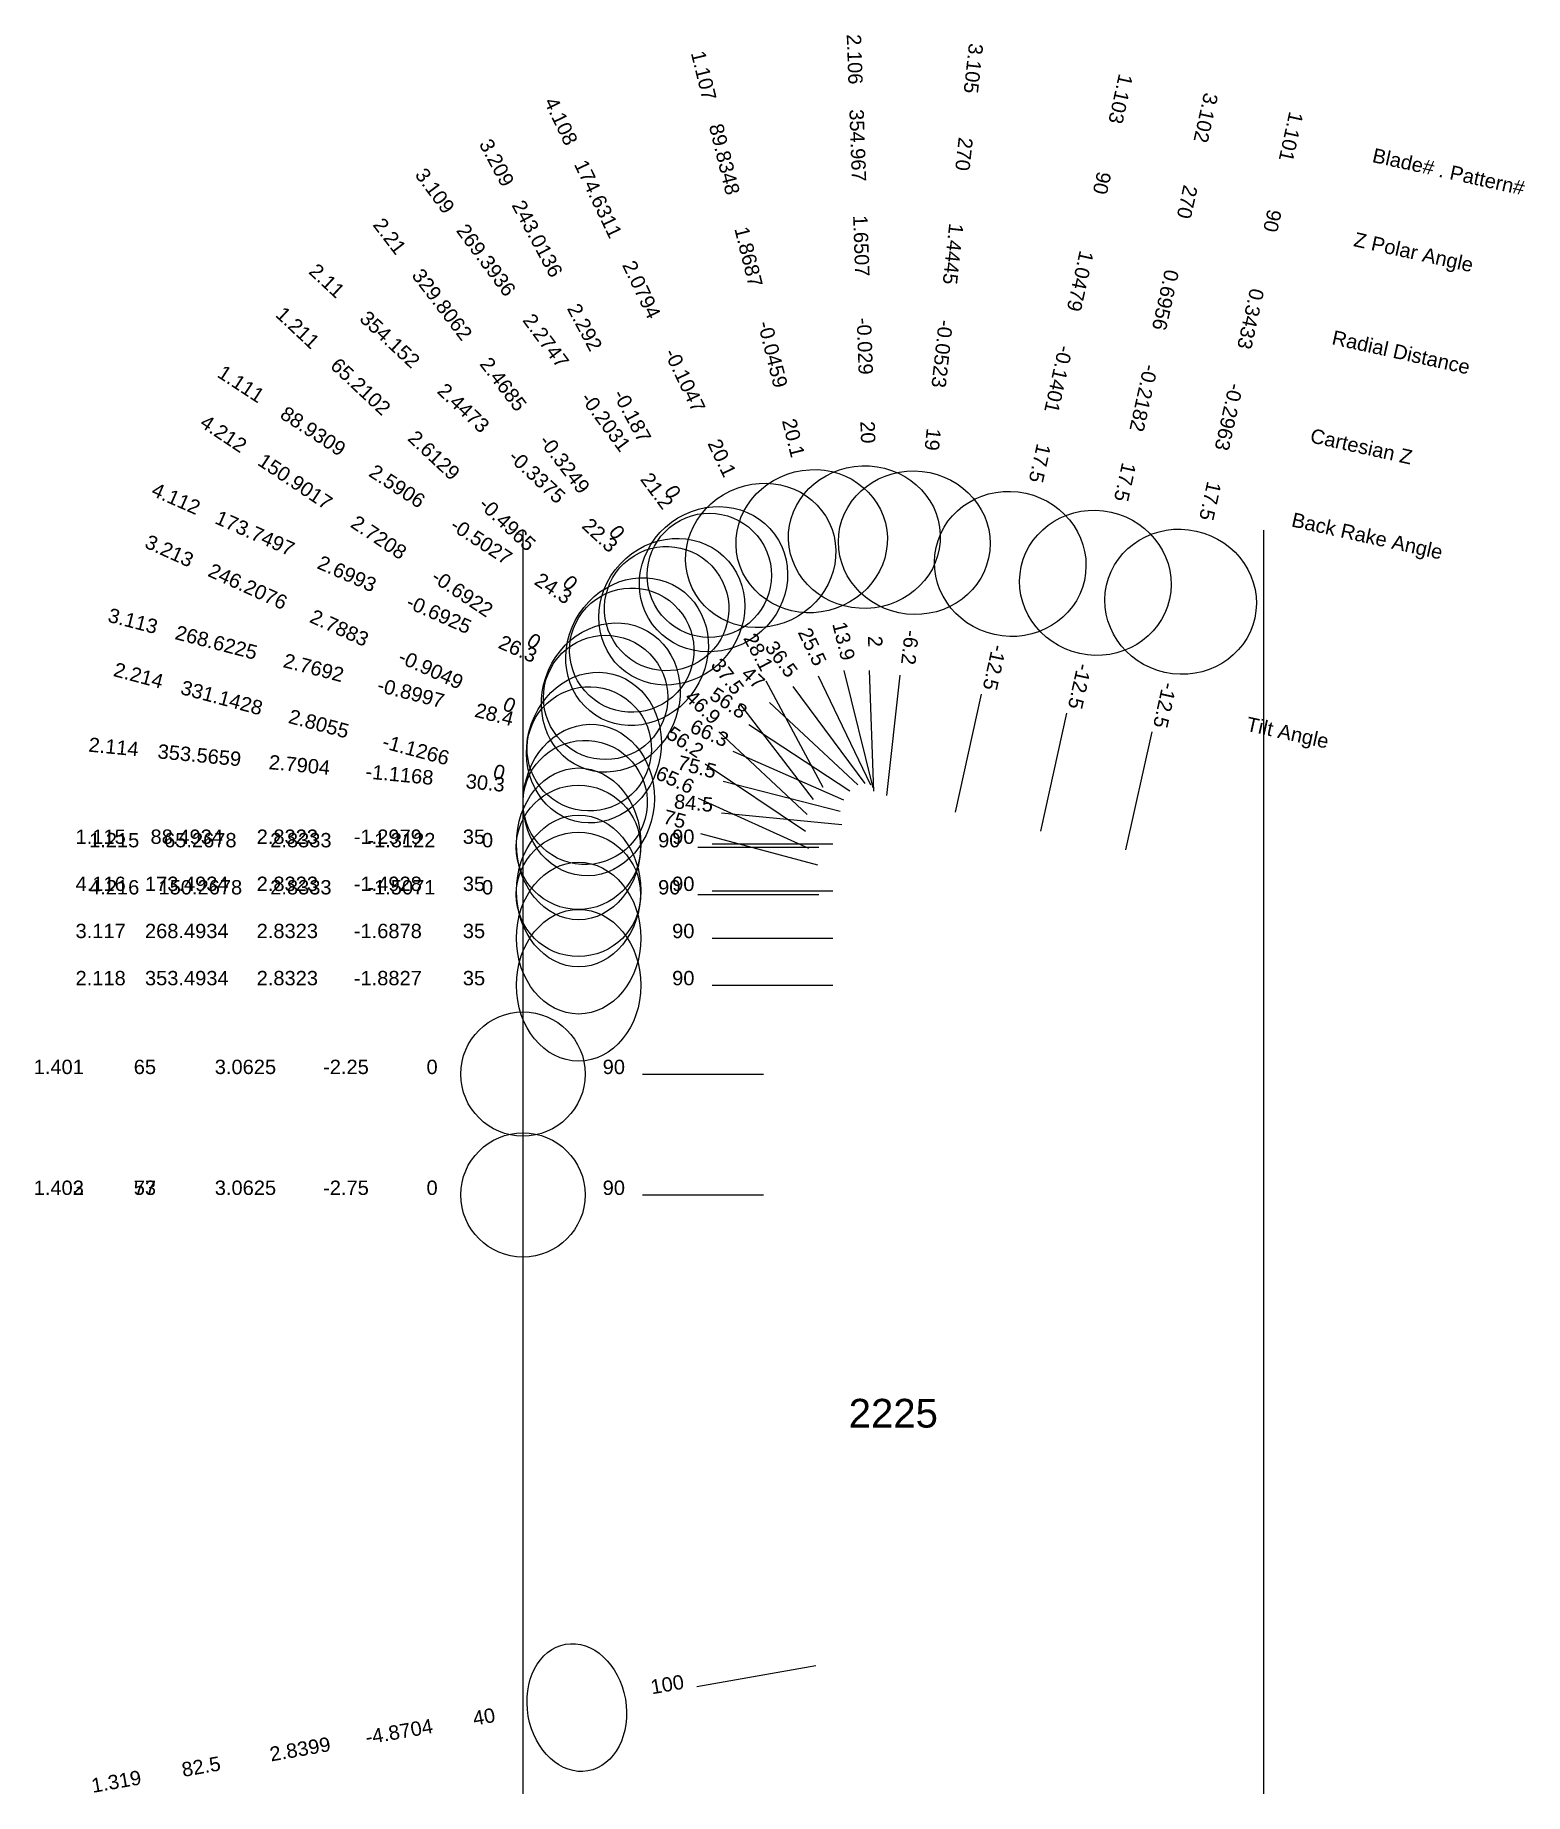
# Model space of a CAD drawing. Header units: inches. Extents: x 30.92 to 37.08, y 12.77 to 20.05.
import ezdxf
from ezdxf.enums import TextEntityAlignment as Align

# ---------------------------------------------------------------- set-up
doc = ezdxf.new("R2010")
doc.units = ezdxf.units.IN
doc.header["$MEASUREMENT"] = 0
for name, color, linetype, true_color in [('Blade_1', 30, 'Continuous', 0xff7f00), ('Blade_2', 7, 'Continuous', 0xcccc00), ('Blade_3', 7, 'Continuous', 0x00cc00), ('Blade_4', 7, 'Continuous', 0x00cccc)]:
    doc.layers.add(name, color=color, linetype=linetype, true_color=true_color)
doc.styles.get("Standard").update_dxf_attribs({"font": 'arial.ttf'})

msp = doc.modelspace()

# ---------------------------------------------------------------- linework, layer by layer
for p, q in [((32.9375, 18), (32.9375, 12.7729)), ((36, 18), (36, 12.7729))]:
    msp.add_line(p, q)
at = {"layer": 'Blade_1'}
for p, q in [((34.2638, 17.4188), (34.384, 16.9334)), ((34.8327, 17.3215), (34.7245, 16.8333)), ((33.8708, 17.1953), (34.2892, 16.9215)), ((33.748, 17.1655), (34.113, 16.8237)), ((35.5373, 17.1653), (35.4291, 16.6771)), ((33.6612, 16.6878), (34.1612, 16.6878)), ((33.7192, 16.7021), (34.2192, 16.7021)), ((33.432, 15.75), (33.932, 15.75)), ((33.432, 15.25), (33.932, 15.25)), ((33.432, 15.25), (33.932, 15.25)), ((33.6559, 13.217), (34.1483, 13.3038))]:
    msp.add_line(p, q, dxfattribs=at)
for centre, major_axis, ratio in [((34.1313, 17.9541), (0.3048, 0.0755), 0.939348), ((34.9521, 17.8599), (0.3066, -0.068), 0.953717), ((35.6567, 17.7037), (0.3066, -0.068), 0.953717), ((33.4094, 17.4973), (0.172, 0.2627), 0.911245), ((33.3871, 17.5035), (0.1757, 0.1876), 1), ((33.1677, 16.7021), (0, 0.314), 0.819152), ((33.1667, 16.6878), (0, 0.257), 1), ((32.9375, 15.75), (0, 0.257), 1), ((32.9375, 15.25), (0, 0.257), 1), ((32.9375, 15.25), (0, 0.257), 1), ((33.1601, 13.1296), (-0.0462, 0.262), 0.766045)]:
    msp.add_ellipse(centre, major_axis=major_axis, ratio=ratio, dxfattribs=at)
at = {"layer": 'Blade_2'}
for p, q in [((34.3687, 17.4198), (34.3863, 16.9202)), ((33.8325, 17.2828), (34.1369, 16.8861)), ((33.9562, 17.2865), (34.322, 16.9457)), ((33.7585, 16.83), (34.2562, 16.7818)), ((33.6721, 16.7454), (34.1551, 16.616)), ((33.7192, 16.1173), (34.2192, 16.1173))]:
    msp.add_line(p, q, dxfattribs=at)
for centre, major_axis, ratio in [((34.3493, 17.971), (0.3138, 0.0111), 0.939624), ((33.5527, 17.6625), (0.2141, 0.2297), 0.925358), ((33.5315, 17.6751), (0.2039, 0.1565), 1), ((33.2096, 16.8832), (0.0303, 0.3125), 0.863031), ((33.1945, 16.8734), (0.0665, 0.2482), 1), ((33.1677, 16.1173), (0, 0.314), 0.819152)]:
    msp.add_ellipse(centre, major_axis=major_axis, ratio=ratio, dxfattribs=at)
at = {"layer": 'Blade_3'}
for p, q in [((34.4955, 17.3995), (34.441, 16.9024)), ((33.9411, 17.3769), (34.1769, 16.936)), ((34.0533, 17.3535), (34.3507, 16.9516)), ((35.185, 17.2434), (35.0768, 16.7552)), ((33.7647, 16.9621), (34.2487, 16.8368)), ((33.6621, 16.8911), (34.1176, 16.6847)), ((33.7192, 16.3122), (34.2192, 16.3122))]:
    msp.add_line(p, q, dxfattribs=at)
for centre, major_axis, ratio in [((34.5555, 17.9477), (0.3121, -0.0342), 0.945519), ((33.7253, 17.7969), (0.2524, 0.1868), 0.932287), ((33.708, 17.813), (0.2266, 0.1212), 1), ((35.3044, 17.7818), (0.3066, -0.068), 0.953717), ((33.2117, 17.0951), (0.106, 0.2341), 1), ((33.2308, 17.1003), (0.0787, 0.304), 0.880025), ((33.1677, 16.3122), (0, 0.314), 0.819152)]:
    msp.add_ellipse(centre, major_axis=major_axis, ratio=ratio, dxfattribs=at)
at = {"layer": 'Blade_4'}
for p, q in [((34.1584, 17.3977), (34.374, 16.9466)), ((33.6904, 17.0331), (34.1061, 16.7553)), ((33.8055, 17.0855), (34.2632, 16.8842)), ((33.6612, 16.4929), (34.1612, 16.4929)), ((33.7192, 16.5072), (34.2192, 16.5072))]:
    msp.add_line(p, q, dxfattribs=at)
for centre, major_axis, ratio in [((33.9206, 17.8953), (0.2833, 0.1354), 0.938913), ((33.3007, 17.3075), (0.1264, 0.2874), 0.896116), ((33.2792, 17.3078), (0.1428, 0.2137), 1), ((33.1677, 16.5072), (0, 0.314), 0.819152), ((33.1667, 16.4929), (0, 0.257), 1)]:
    msp.add_ellipse(centre, major_axis=major_axis, ratio=ratio, dxfattribs=at)

# ---------------------------------------------------------------- texts
for s, height, p in [('Blade# . Pattern#', 0.059375, (36.4521, 19.5519)), ('Z Polar Angle', 0.059375, (36.375, 19.2041)), ('Radial Distance', 0.059375, (36.285, 18.7983)), ('Cartesian Z', 0.059375, (36.195, 18.3925)), ('Back Rake Angle', 0.059375, (36.1179, 18.0447)), ('Tilt Angle', 0.05937, (35.9306, 17.1997))]:
    msp.add_text(s, height=height, rotation=347.5).set_placement(p, align=Align.MIDDLE_LEFT)
msp.add_text('2225', height=0.11875).set_placement((34.4688, 14.3472), align=Align.MIDDLE_CENTER)
at = {"layer": 'Blade_1'}
for s, height, rotation, p in [('1.107', 0.05937, 283.90736, (33.6562, 19.8727)), ('1.103', 0.05937, 257.5, (35.3799, 19.7895)), ('1.101', 0.05937, 257.5, (36.0845, 19.6333)), ('89.8348', 0.05937, 283.90736, (33.7419, 19.5269)), ('90', 0.05937, 257.5, (35.3028, 19.4417)), ('90', 0.05937, 257.5, (36.0074, 19.2855)), ('1.8687', 0.05937, 283.90736, (33.8418, 19.1234)), ('1.0479', 0.05937, 257.5, (35.2128, 19.036)), ('0.3433', 0.05937, 257.5, (35.9174, 18.8798)), ('1.211', 0.05937, 316.87999, (31.986, 18.8155)), ('-0.0459', 0.05937, 283.90736, (33.9417, 18.72)), ('65.2102', 0.05937, 316.87999, (32.246, 18.572)), ('-0.1401', 0.05937, 257.5, (35.1229, 18.6302)), ('1.111', 0.05937, 326.79644, (31.7556, 18.5797)), ('-0.2963', 0.05937, 257.5, (35.8275, 18.474)), ('88.9309', 0.05937, 326.79644, (32.0537, 18.3846)), ('2.6129', 0.05937, 316.87999, (32.5494, 18.2879)), ('20.1', 0.05937, 283.90736, (34.0273, 18.3742)), ('17.5', 0.05937, 257.5, (35.0458, 18.2824)), ('2.5906', 0.05937, 326.79644, (32.4014, 18.157)), ('17.5', 0.05937, 257.5, (35.7504, 18.1262)), ('-0.4965', 0.05937, 316.87999, (32.8528, 18.0038)), ('-0.5027', 0.05937, 326.79644, (32.7492, 17.9294)), ('24.3', 0.05937, 326.79644, (33.0473, 17.7343)), ('0', 0.0594, 316.87999, (33.1128, 17.7603)), ('13.9', 0.05937, 283.90736, (34.2353, 17.534)), ('-12.5', 0.05937, 257.5, (34.8584, 17.4374)), ('46.9', 0.05937, 316.87999, (33.6614, 17.2467)), ('56.8', 0.05937, 326.79644, (33.7715, 17.2603)), ('-12.5', 0.05937, 257.5, (35.563, 17.2812)), ('1.115', 0.05937, 359.99999, (31.1912, 16.7021)), ('1.215', 0.05937, 359.99999, (31.2472, 16.6878)), ('88.4934', 0.05937, 359.99999, (31.5474, 16.7021)), ('65.2678', 0.05937, 359.99999, (31.6034, 16.6878)), ('2.8323', 0.05937, 359.99999, (31.9631, 16.7021)), ('2.8333', 0.05937, 359.99999, (32.0191, 16.6878)), ('-1.2979', 0.05937, 359.99999, (32.3787, 16.7021)), ('-1.3122', 0.05937, 359.99999, (32.4347, 16.6878)), ('35', 0.05937, 359.99999, (32.7349, 16.7021)), ('0', 0.0594, 359.99999, (32.7909, 16.6878)), ('90', 0.05937, 359.99999, (33.5424, 16.6878)), ('90', 0.05937, 359.99999, (33.6004, 16.7021)), ('1.401', 0.05937, 359.99999, (31.018, 15.75)), ('65', 0.05937, 359.99999, (31.3742, 15.75)), ('3.0625', 0.05937, 359.99999, (31.7899, 15.75)), ('-2.25', 0.05937, 359.99999, (32.2055, 15.75)), ('0', 0.0594, 359.99999, (32.5617, 15.75)), ('90', 0.05937, 359.99999, (33.3132, 15.75)), ('1.402', 0.05937, 359.99999, (31.018, 15.25)), ('1.403', 0.05937, 359.99999, (31.018, 15.25)), ('53', 0.05937, 359.99999, (31.3742, 15.25)), ('77', 0.05937, 359.99999, (31.3742, 15.25)), ('3.0625', 0.05937, 359.99999, (31.7899, 15.25)), ('3.0625', 0.05937, 359.99999, (31.7899, 15.25)), ('-2.75', 0.05937, 359.99999, (32.2055, 15.25)), ('-2.75', 0.05937, 359.99999, (32.2055, 15.25)), ('0', 0.0594, 359.99999, (32.5617, 15.25)), ('0', 0.0594, 359.99999, (32.5617, 15.25)), ('90', 0.05937, 359.99999, (33.3132, 15.25)), ('90', 0.05937, 359.99999, (33.3132, 15.25)), ('100', 0.05937, 9.99999, (33.539, 13.1964)), ('40', 0.05937, 9.99999, (32.7812, 13.0628)), ('-4.8704', 0.05937, 9.99999, (32.4303, 13.0009)), ('2.8399', 0.05937, 9.99999, (32.021, 12.9287)), ('82.5', 0.05937, 9.99999, (31.6117, 12.8566)), ('1.319', 0.05937, 9.99999, (31.2609, 12.7947))]:
    msp.add_text(s, height=height, rotation=rotation, dxfattribs=at).set_placement(p, align=Align.CENTER)
at = {"layer": 'Blade_2'}
for s, height, rotation, p in [('2.106', 0.05937, 272.01727, (34.2797, 19.9463)), ('354.967', 0.05937, 272.01727, (34.2923, 19.5902)), ('2.21', 0.05937, 307.49999, (32.363, 19.1979)), ('1.6507', 0.05937, 272.01727, (34.3069, 19.1749)), ('2.11', 0.05937, 317.02386, (32.1066, 19.0099)), ('329.8062', 0.05937, 307.49999, (32.5798, 18.9153)), ('354.152', 0.05937, 317.02386, (32.3673, 18.767)), ('-0.029', 0.05937, 272.01727, (34.3215, 18.7595)), ('2.4685', 0.05937, 307.49999, (32.8329, 18.5856)), ('2.4473', 0.05937, 317.02386, (32.6713, 18.4837)), ('20', 0.05937, 272.01727, (34.3341, 18.4035)), ('-0.3249', 0.05937, 307.49999, (33.0859, 18.2558)), ('-0.3375', 0.05937, 317.02386, (32.9754, 18.2004)), ('22.3', 0.05937, 317.02386, (33.2361, 17.9575)), ('0', 0.0594, 307.49999, (33.3028, 17.9732)), ('2', 0.0594, 272.01727, (34.3645, 17.5385)), ('37.5', 0.05937, 307.49999, (33.7602, 17.377)), ('2.214', 0.05937, 344.99999, (31.3404, 17.3702)), ('47', 0.05937, 317.02386, (33.8693, 17.3675)), ('331.1428', 0.05937, 344.99999, (31.6845, 17.278)), ('2.8055', 0.05937, 344.99999, (32.086, 17.1704)), ('2.114', 0.05937, 354.46752, (31.2423, 17.0738)), ('353.5659', 0.05937, 354.46752, (31.5969, 17.0394)), ('-1.1266', 0.05937, 344.99999, (32.4874, 17.0629)), ('2.7904', 0.05937, 354.46752, (32.0106, 16.9993)), ('-1.1168', 0.05937, 354.46752, (32.4243, 16.9593)), ('0', 0.0594, 344.99999, (32.8315, 16.9706)), ('30.3', 0.05937, 354.46752, (32.7789, 16.9249)), ('84.5', 0.05937, 354.46752, (33.6403, 16.8415)), ('75', 0.05937, 344.99999, (33.5574, 16.7761)), ('2.118', 0.05937, 359.99999, (31.1912, 16.1173)), ('353.4934', 0.05937, 359.99999, (31.5474, 16.1173)), ('2.8323', 0.05937, 359.99999, (31.9631, 16.1173)), ('-1.8827', 0.05937, 359.99999, (32.3787, 16.1173)), ('35', 0.05937, 359.99999, (32.7349, 16.1173)), ('90', 0.05937, 359.99999, (33.6004, 16.1173))]:
    msp.add_text(s, height=height, rotation=rotation, dxfattribs=at).set_placement(p, align=Align.CENTER)
at = {"layer": 'Blade_3'}
for s, height, rotation, p in [('3.105', 0.05937, 263.75, (34.7707, 19.9125)), ('3.102', 0.05937, 257.5, (35.7322, 19.7114)), ('3.209', 0.05937, 298.13, (32.803, 19.5058)), ('270', 0.05937, 263.75, (34.7319, 19.5583)), ('3.109', 0.05937, 306.49598, (32.5497, 19.3858)), ('270', 0.05937, 257.5, (35.6551, 19.3636)), ('243.0136', 0.05937, 298.13, (32.971, 19.1916)), ('269.3936', 0.05937, 306.49598, (32.7616, 19.0994)), ('1.4445', 0.05937, 263.75, (34.6866, 19.1452)), ('0.6956', 0.05937, 257.5, (35.5651, 18.9579)), ('2.292', 0.05937, 298.13, (33.1669, 18.8251)), ('2.2747', 0.05937, 306.49598, (33.0088, 18.7653)), ('-0.0523', 0.05937, 263.75, (34.6414, 18.732)), ('-0.2182', 0.05937, 257.5, (35.4752, 18.5521)), ('-0.2031', 0.05937, 306.49598, (33.256, 18.4312)), ('-0.187', 0.05937, 298.13, (33.3629, 18.4585)), ('19', 0.05937, 263.75, (34.6026, 18.3779)), ('17.5', 0.05937, 257.5, (35.3981, 18.2043)), ('21.2', 0.05937, 306.49598, (33.4679, 18.1448)), ('0', 0.0594, 298.13, (33.5308, 18.1444)), ('3.213', 0.05937, 335.62999, (31.4632, 17.8871)), ('246.2076', 0.05937, 335.62999, (31.7877, 17.7401)), ('3.113', 0.05937, 345.48583, (31.3174, 17.5956)), ('268.6225', 0.05937, 345.48583, (31.6623, 17.5064)), ('2.7883', 0.05937, 335.62999, (32.1663, 17.5686)), ('28.1', 0.05937, 298.13, (33.8851, 17.4816)), ('36.5', 0.05937, 306.49598, (33.9827, 17.449)), ('-6.2', 0.05937, 263.75, (34.5084, 17.5175)), ('2.7692', 0.05937, 345.48583, (32.0646, 17.4022)), ('-0.9049', 0.05937, 335.62999, (32.5449, 17.3971)), ('-12.5', 0.05937, 257.5, (35.2107, 17.3593)), ('-0.8997', 0.05937, 345.48583, (32.467, 17.298)), ('28.4', 0.05937, 345.48583, (32.8119, 17.2088)), ('0', 0.0594, 335.62999, (32.8694, 17.2501)), ('65.6', 0.05937, 335.62999, (33.554, 16.9401)), ('75.5', 0.05937, 345.48583, (33.6497, 16.9918)), ('3.117', 0.05937, 359.99999, (31.1912, 16.3122)), ('268.4934', 0.05937, 359.99999, (31.5474, 16.3122)), ('2.8323', 0.05937, 359.99999, (31.9631, 16.3122)), ('-1.6878', 0.05937, 359.99999, (32.3787, 16.3122)), ('35', 0.05937, 359.99999, (32.7349, 16.3122)), ('90', 0.05937, 359.99999, (33.6004, 16.3122))]:
    msp.add_text(s, height=height, rotation=rotation, dxfattribs=at).set_placement(p, align=Align.CENTER)
at = {"layer": 'Blade_4'}
for s, height, rotation, p in [('4.108', 0.05937, 295.54646, (33.0682, 19.6786)), ('174.6311', 0.05937, 295.54646, (33.2219, 19.3571)), ('2.0794', 0.05937, 295.54646, (33.4011, 18.9822)), ('-0.1047', 0.05937, 295.54646, (33.5803, 18.6072)), ('4.212', 0.05937, 326.24999, (31.6832, 18.3742)), ('20.1', 0.05937, 295.54646, (33.734, 18.2857)), ('150.9017', 0.05937, 326.24999, (31.9794, 18.1763)), ('4.112', 0.05937, 336.2596, (31.4914, 18.1032)), ('173.7497', 0.05937, 336.2596, (31.8175, 17.9598)), ('2.7208', 0.05937, 326.24999, (32.325, 17.9454)), ('2.6993', 0.05937, 336.2596, (32.198, 17.7925)), ('-0.6922', 0.05937, 326.24999, (32.6706, 17.7145)), ('-0.6925', 0.05937, 336.2596, (32.5785, 17.6251)), ('26.3', 0.05937, 336.2596, (32.9046, 17.4817)), ('0', 0.0594, 326.24999, (32.9668, 17.5166)), ('25.5', 0.05937, 295.54646, (34.1072, 17.5049)), ('56.2', 0.05937, 326.24999, (33.5916, 17.099)), ('66.3', 0.05937, 336.2596, (33.6968, 17.1333)), ('4.116', 0.05937, 359.99999, (31.1912, 16.5072)), ('4.216', 0.05937, 359.99999, (31.2472, 16.4929)), ('173.4934', 0.05937, 359.99999, (31.5474, 16.5072)), ('150.2678', 0.05937, 359.99999, (31.6034, 16.4929)), ('2.8323', 0.05937, 359.99999, (31.9631, 16.5072)), ('2.8333', 0.05937, 359.99999, (32.0191, 16.4929)), ('-1.4928', 0.05937, 359.99999, (32.3787, 16.5072)), ('-1.5071', 0.05937, 359.99999, (32.4347, 16.4929)), ('35', 0.05937, 359.99999, (32.7349, 16.5072)), ('0', 0.0594, 359.99999, (32.7909, 16.4929)), ('90', 0.05937, 359.99999, (33.5424, 16.4929)), ('90', 0.05937, 359.99999, (33.6004, 16.5072))]:
    msp.add_text(s, height=height, rotation=rotation, dxfattribs=at).set_placement(p, align=Align.CENTER)

doc.saveas('drawing.dxf')
